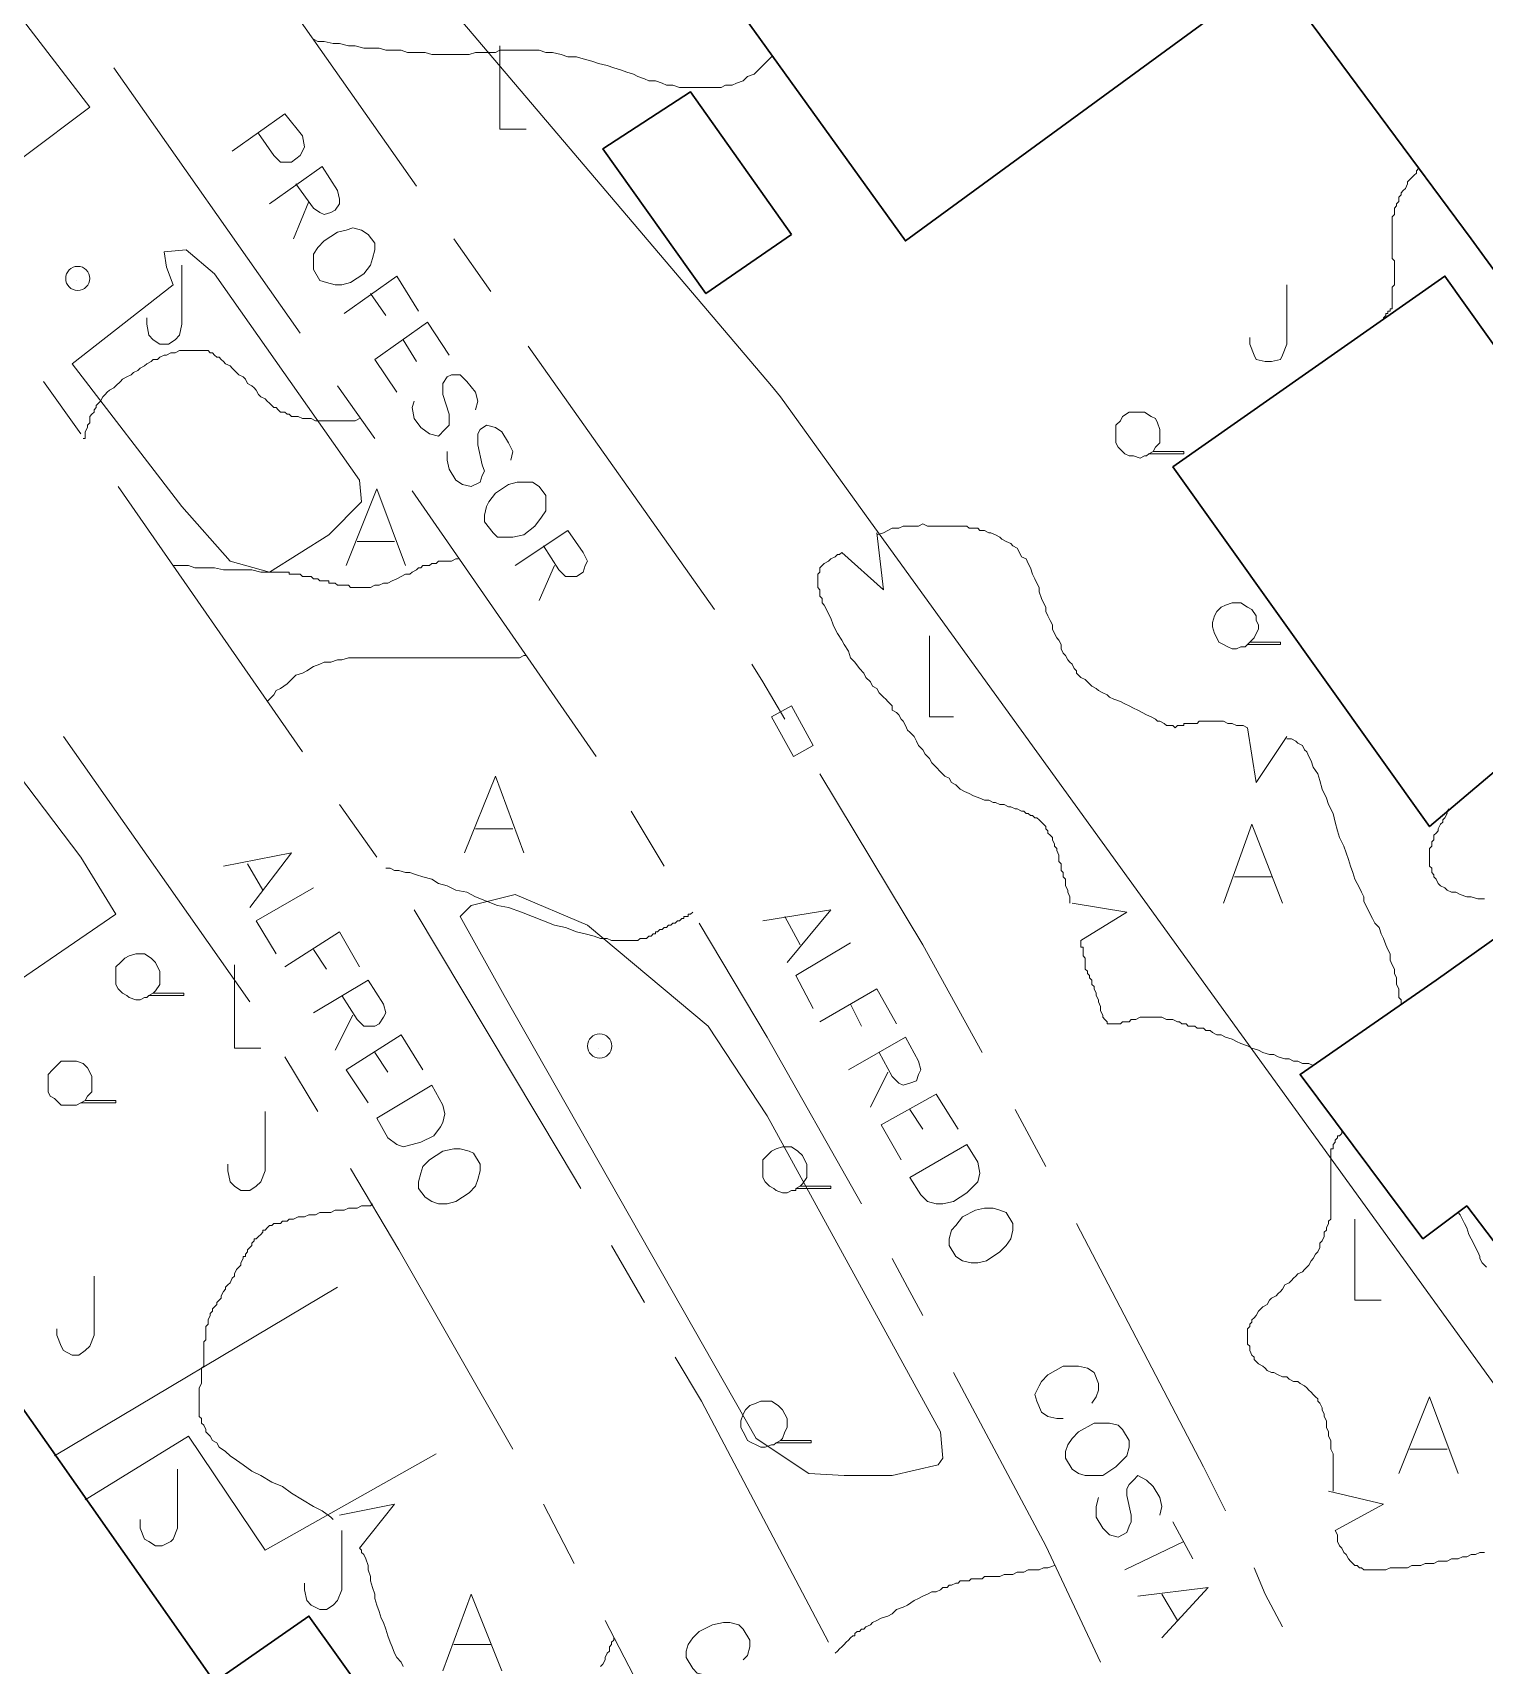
# Model space of a CAD drawing. Extents: x -2391 to 32076, y -11492 to 5852.
# Drawn here: x 4414.1 to 4470.2, y -921.6 to -858.5 of the extents above; entities that cross this region are included whole.
import ezdxf

# ---------------------------------------------------------------- set-up
doc = ezdxf.new("R2010")
doc.units = 0
doc.header["$LTSCALE"] = 7
for name, color, linetype in [('ALVE-CT', 3, 'CONTINUOUS'), ('PDF_A101 - EDIFICACAO', 7, 'CONTINUOUS'), ('PDF_A103 - PROJECAO_1', 7, 'CONTINUOUS'), ('PDF_A104 - PROJECAO_2', 7, 'CONTINUOUS'), ('PDF_A105 - PROJECAO_3', 7, 'CONTINUOUS'), ('PDF_A124 - MURO', 7, 'CONTINUOUS'), ('PDF_A133 - CANTEIRO_JARDIM_ESTUFA', 7, 'CONTINUOUS'), ('PDF_C305 - VIA_SEM_MEIO_FIO_2D', 7, 'CONTINUOUS'), ('PDF_C307 - TXT_NOME_LOGRADOURO', 7, 'CONTINUOUS'), ('PDF_C317 - BOCA_LOBO', 7, 'CONTINUOUS'), ('PDF_F601 - LIMITE_VEGETACAO', 7, 'CONTINUOUS'), ('PDF_F602 - ARVORE_ISOLADA', 7, 'CONTINUOUS'), ('PDF_F604 - TXT_AGRUPAMENTO_ARVORE', 7, 'CONTINUOUS'), ('PDF_I902 - LUMINARIA', 7, 'CONTINUOUS'), ('PDF_I903 - POSTE', 7, 'CONTINUOUS')]:
    doc.layers.add(name, color=color, linetype=linetype)

msp = doc.modelspace()

# ---------------------------------------------------------------- linework, layer by layer
at = {"layer": 'ALVE-CT'}
msp.add_circle((4550.796, -1271.53), 500, dxfattribs=at)
at = {"layer": 'PDF_A101 - EDIFICACAO', "lineweight": 30}
for points in [[(4479.678, -880.214), (4469.688, -866.499), (4462.661, -857.016), (4469.772, -851.429), (4469.603, -850.667), (4447.844, -866.583), (4441.156, -857.27), (4467.656, -838.136), (4490.176, -821.373)], [(4404.581, -898.586), (4421.175, -922.207), (4424.816, -919.668), (4429.472, -926.187), (4425.747, -928.811), (4427.017, -930.589), (4428.71, -929.404), (4433.367, -936.008), (4435.314, -934.568), (4438.193, -938.632), (4424.477, -947.607), (4415.249, -937.024), (4413.894, -934.907), (4414.741, -934.314), (4414.064, -933.298)]]:
    msp.add_lwpolyline(points, dxfattribs=at)
for points in [[(4443.442, -866.329), (4440.14, -868.615), (4436.161, -863.028), (4439.547, -860.826)], [(4477.9, -880.892), (4468.079, -889.189), (4458.173, -875.304), (4468.672, -867.938)], [(4470.958, -893.252), (4480.525, -906.037), (4474.598, -910.524), (4469.518, -903.835), (4467.825, -905.105), (4463.084, -898.756), (4468.333, -895.115)]]:
    msp.add_lwpolyline(points, close=True, dxfattribs=at)
at = {"layer": 'PDF_A103 - PROJECAO_1', "lineweight": 30}
msp.add_lwpolyline([(4404.581, -898.586), (4421.175, -922.207), (4425.747, -928.811), (4427.017, -930.589), (4426.848, -930.674), (4431.589, -937.447), (4425.155, -941.934), (4421.26, -936.431), (4420.837, -936.77), (4417.281, -931.774), (4417.62, -931.52), (4414.233, -926.695), (4411.1, -928.896)], dxfattribs=at)
at = {"layer": 'PDF_A104 - PROJECAO_2', "lineweight": 30}
msp.add_lwpolyline([(4404.581, -898.586), (4421.175, -922.207), (4425.747, -928.811), (4427.017, -930.589), (4426.848, -930.674), (4431.589, -937.447), (4425.155, -941.934), (4421.26, -936.431), (4420.837, -936.77), (4417.281, -931.774), (4417.62, -931.52), (4414.233, -926.695), (4410.762, -921.7)], dxfattribs=at)
at = {"layer": 'PDF_A105 - PROJECAO_3', "lineweight": 9}
msp.add_lwpolyline([(4404.581, -898.586), (4421.175, -922.207), (4425.747, -928.811), (4427.017, -930.589), (4426.848, -930.674), (4431.589, -937.447), (4425.155, -941.934), (4421.26, -936.431), (4420.837, -936.77), (4417.281, -931.774), (4417.62, -931.52), (4414.233, -926.695), (4410.762, -921.7)], dxfattribs=at)
at = {"layer": 'PDF_A124 - MURO', "lineweight": 9}
for points in [[(4382.208, -800.809), (4408.645, -832.125), (4442.68, -872.171), (4443.019, -872.595), (4446.49, -877.42), (4473.498, -914.757), (4488.906, -903.243), (4495.172, -910.778), (4523.28, -890.713), (4525.058, -889.443), (4541.652, -877.505), (4543.261, -876.404), (4545.97, -874.372), (4572.639, -854.815), (4575.517, -852.783), (4577.126, -851.513), (4600.07, -834.581), (4624.114, -816.547)], [(4376.812, -840.761), (4383.246, -847.788), (4398.909, -866.583), (4399.671, -867.515), (4399.078, -868.023), (4403.735, -874.118), (4405.936, -877.082), (4416.011, -890.374), (4417.366, -892.575)]]:
    msp.add_lwpolyline(points, dxfattribs=at)
msp.add_lwpolyline([(4411.27, -865.229), (4399.671, -850.497), (4405.174, -846.857), (4416.35, -861.419)], close=True, dxfattribs=at)
at = {"layer": 'PDF_A133 - CANTEIRO_JARDIM_ESTUFA', "lineweight": 9}
for points in [[(4415.672, -871.325), (4419.567, -868.277), (4419.313, -867.599), (4419.228, -867.007), (4420.075, -866.922), (4421.175, -867.853), (4426.763, -875.812), (4426.848, -876.658), (4425.578, -877.928), (4423.292, -879.368), (4421.768, -878.944), (4419.905, -876.828)], [(4449.114, -913.826), (4447.337, -914.249), (4445.474, -914.249), (4444.119, -914.164), (4442.087, -912.81), (4432.351, -895.708), (4430.658, -892.66), (4431.081, -892.237), (4432.774, -891.813), (4435.568, -892.998), (4440.225, -896.893), (4442.511, -900.364), (4449.199, -912.556), (4449.284, -913.572)]]:
    msp.add_lwpolyline(points, close=True, dxfattribs=at)
for points in [[(4419.905, -867.515), (4419.905, -869.801), (4419.821, -870.224), (4419.651, -870.393), (4419.397, -870.563), (4419.059, -870.563), (4418.805, -870.393), (4418.635, -870.224), (4418.551, -869.801), (4418.551, -869.547)], [(4462.576, -868.277), (4462.576, -870.563), (4462.407, -870.986), (4462.322, -871.155), (4461.983, -871.24), (4461.729, -871.24), (4461.391, -871.155), (4461.306, -870.986), (4461.137, -870.563), (4461.137, -870.309)], [(4405.851, -900.449), (4417.366, -892.575)], [(4423.123, -900.195), (4423.123, -902.481), (4422.953, -902.904), (4422.784, -903.073), (4422.53, -903.243), (4422.191, -903.243), (4421.937, -903.073), (4421.768, -902.904), (4421.683, -902.481), (4421.683, -902.227)], [(4425.917, -906.968), (4414.995, -913.487)], [(4416.519, -906.545), (4416.519, -908.831), (4416.35, -909.254), (4416.18, -909.423), (4415.926, -909.593), (4415.672, -909.593), (4415.334, -909.423), (4415.249, -909.254), (4415.08, -908.831), (4415.08, -908.577)], [(4416.18, -915.18), (4420.159, -912.725), (4423.123, -917.128), (4429.726, -913.402)], [(4419.736, -913.995), (4419.736, -916.281), (4419.567, -916.704), (4419.482, -916.789), (4419.143, -916.958), (4418.889, -916.958), (4418.635, -916.789), (4418.466, -916.704), (4418.297, -916.281), (4418.297, -915.942)], [(4426.086, -916.366), (4426.086, -918.652), (4425.917, -919.075), (4425.747, -919.244), (4425.493, -919.414), (4425.239, -919.414), (4424.901, -919.244), (4424.731, -919.075), (4424.647, -918.652), (4424.647, -918.398)]]:
    msp.add_lwpolyline(points, dxfattribs=at)
at = {"layer": 'PDF_C305 - VIA_SEM_MEIO_FIO_2D', "lineweight": 9}
for points in [[(4428.964, -864.467), (4421.768, -854.222)], [(4417.281, -859.895), (4424.477, -870.139)], [(4431.843, -868.531), (4430.404, -866.499)], [(4440.479, -880.807), (4433.282, -870.647)], [(4416.011, -874.034), (4414.572, -872.002)], [(4425.917, -872.171), (4427.356, -874.203)], [(4424.562, -886.31), (4417.45, -876.066)], [(4428.795, -876.235), (4435.907, -886.479)], [(4443.188, -885.04), (4442.341, -883.601), (4441.918, -882.924)], [(4415.334, -885.717), (4422.53, -895.962)], [(4450.808, -897.909), (4448.522, -893.76), (4444.543, -887.157)], [(4427.441, -890.374), (4426.001, -888.342)], [(4437.262, -888.596), (4438.531, -890.713)], [(4435.314, -903.158), (4434.552, -901.888), (4428.88, -892.406)], [(4439.886, -892.914), (4442.511, -897.316), (4446.151, -903.751)], [(4423.885, -898.078), (4425.155, -900.195)], [(4453.263, -902.312), (4452.078, -900.11)], [(4426.425, -902.396), (4428.287, -905.529), (4432.69, -913.233)], [(4460.205, -915.604), (4459.359, -913.91), (4454.448, -904.513)], [(4437.77, -907.561), (4436.5, -905.359)], [(4447.337, -905.867), (4447.929, -906.968), (4448.522, -908.069)], [(4444.881, -920.684), (4439.971, -911.371), (4438.955, -909.677)], [(4449.707, -910.27), (4453.263, -916.958), (4455.38, -921.446)], [(4433.875, -915.35), (4435.06, -917.636)], [(4462.407, -920.091), (4461.729, -918.821), (4461.306, -917.805)], [(4436.246, -919.837), (4438.616, -924.409), (4441.833, -931.013)]]:
    msp.add_lwpolyline(points, dxfattribs=at)
at = {"layer": 'PDF_C307 - TXT_NOME_LOGRADOURO', "lineweight": 9}
for points in [[(4421.853, -863.112), (4423.885, -861.673), (4424.562, -862.52), (4424.647, -862.943), (4424.562, -863.112), (4424.477, -863.282), (4424.139, -863.536), (4423.885, -863.536), (4423.715, -863.536), (4423.461, -863.282), (4422.869, -862.435)], [(4423.292, -865.144), (4425.324, -863.705), (4425.917, -864.636), (4426.001, -864.975), (4426.001, -865.144), (4425.832, -865.398), (4425.663, -865.483), (4425.409, -865.567), (4425.239, -865.483), (4424.985, -865.313), (4424.308, -864.382)], [(4424.816, -865.059), (4424.223, -866.499)], [(4426.171, -869.377), (4428.203, -867.938), (4429.049, -869.293)], [(4427.187, -868.615), (4427.779, -869.462)], [(4428.203, -872.425), (4427.356, -871.155), (4429.388, -869.716), (4430.234, -870.986)], [(4428.456, -870.393), (4428.964, -871.24)], [(4431.25, -873.103), (4431.335, -872.764), (4431.25, -872.425), (4430.912, -872.002), (4430.658, -871.748), (4430.319, -871.748), (4430.15, -871.833), (4429.98, -872.087), (4429.98, -872.256), (4429.98, -872.51), (4430.234, -873.272), (4430.234, -873.526), (4430.234, -873.695), (4430.065, -873.864), (4429.811, -874.118), (4429.472, -874.034), (4429.134, -873.78), (4428.88, -873.441), (4428.795, -873.018), (4428.88, -872.764)], [(4432.605, -875.05), (4432.69, -874.711), (4432.52, -874.372), (4432.266, -873.949), (4432.012, -873.78), (4431.674, -873.695), (4431.42, -873.864), (4431.335, -874.034), (4431.335, -874.203), (4431.335, -874.457), (4431.504, -875.219), (4431.589, -875.473), (4431.504, -875.642), (4431.42, -875.896), (4431.081, -876.066), (4430.742, -875.981), (4430.488, -875.812), (4430.234, -875.388), (4430.15, -875.05), (4430.15, -874.711)], [(4432.774, -879.114), (4434.806, -877.759), (4435.399, -878.606), (4435.568, -878.944), (4435.484, -879.114), (4435.399, -879.368), (4435.145, -879.537), (4434.891, -879.537), (4434.722, -879.537), (4434.468, -879.283), (4433.875, -878.352)], [(4434.298, -879.114), (4433.706, -880.468)], [(4421.514, -890.713), (4424.139, -890.205), (4422.53, -892.321)], [(4422.445, -890.628), (4423.038, -891.644)], [(4424.985, -891.559), (4422.784, -892.829), (4423.546, -894.099)], [(4442.341, -892.829), (4444.966, -892.406), (4443.273, -894.438)], [(4443.188, -892.66), (4443.781, -893.76)], [(4423.885, -894.607), (4426.001, -893.252), (4426.763, -894.607)], [(4445.728, -893.676), (4443.611, -894.946), (4444.289, -896.216)], [(4424.985, -893.93), (4425.493, -894.692)], [(4424.985, -896.385), (4427.102, -895.115), (4427.695, -896.046), (4427.779, -896.385), (4427.695, -896.554), (4427.525, -896.808), (4427.356, -896.893), (4427.102, -896.893), (4426.933, -896.893), (4426.679, -896.639), (4426.086, -895.708)], [(4444.543, -896.724), (4446.744, -895.454), (4447.506, -896.808)], [(4445.728, -896.046), (4446.151, -896.893)], [(4426.509, -896.47), (4425.832, -897.824)], [(4427.102, -899.856), (4426.255, -898.586), (4428.372, -897.232), (4429.218, -898.586)], [(4445.643, -898.586), (4447.844, -897.316), (4448.352, -898.248), (4448.437, -898.586), (4448.352, -898.756), (4448.268, -899.01), (4448.014, -899.094), (4447.76, -899.179), (4447.59, -899.094), (4447.337, -898.84), (4446.829, -897.909)], [(4427.356, -897.909), (4427.864, -898.671)], [(4447.167, -898.671), (4446.49, -900.026)], [(4447.675, -902.058), (4446.913, -900.703), (4449.03, -899.518), (4449.876, -900.872)], [(4448.014, -900.11), (4448.522, -900.872)], [(4455.041, -911.455), (4455.21, -911.201), (4455.295, -910.947), (4455.295, -910.693), (4455.126, -910.27), (4454.872, -910.101), (4454.533, -910.016), (4454.279, -910.016), (4453.94, -910.016), (4453.348, -910.355), (4453.094, -910.609), (4453.009, -910.778), (4452.84, -911.117), (4452.924, -911.371), (4453.094, -911.794), (4453.348, -911.963), (4453.686, -912.048), (4453.94, -912.048)], [(4457.665, -915.773), (4457.75, -915.434), (4457.665, -915.096), (4457.411, -914.672), (4457.158, -914.418), (4456.819, -914.249), (4456.65, -914.418), (4456.48, -914.588), (4456.396, -914.757), (4456.396, -915.011), (4456.565, -915.773), (4456.565, -916.027), (4456.48, -916.196), (4456.396, -916.45), (4456.057, -916.62), (4455.718, -916.535), (4455.464, -916.281), (4455.21, -915.858), (4455.21, -915.434), (4455.295, -915.096)], [(4458.173, -916.027), (4458.935, -917.466)], [(4458.597, -916.789), (4456.311, -917.89)], [(4456.819, -918.906), (4459.528, -918.567), (4457.75, -920.514)], [(4457.75, -918.821), (4458.343, -919.837)], [(4441.579, -921.361), (4441.749, -921.192), (4441.833, -920.853), (4441.833, -920.599), (4441.579, -920.176), (4441.41, -920.006), (4441.071, -919.922), (4440.817, -919.922), (4440.394, -920.006), (4439.886, -920.26), (4439.632, -920.514), (4439.463, -920.768), (4439.378, -921.022), (4439.378, -921.276), (4439.632, -921.7), (4439.801, -921.869), (4440.14, -921.953), (4440.394, -921.953)]]:
    msp.add_lwpolyline(points, dxfattribs=at)
for points in [[(4427.102, -866.329), (4426.848, -866.16), (4426.509, -866.075), (4426.255, -866.16), (4425.917, -866.245), (4425.409, -866.583), (4425.155, -866.837), (4424.985, -867.091), (4424.985, -867.43), (4424.985, -867.684), (4425.239, -868.107), (4425.493, -868.192), (4425.832, -868.277), (4426.086, -868.277), (4426.425, -868.192), (4426.933, -867.853), (4427.187, -867.515), (4427.271, -867.261), (4427.356, -866.922), (4427.356, -866.668)], [(4433.706, -876.066), (4433.452, -875.896), (4433.113, -875.896), (4432.859, -875.896), (4432.52, -875.981), (4432.012, -876.32), (4431.758, -876.658), (4431.674, -876.828), (4431.589, -877.166), (4431.589, -877.42), (4431.928, -877.844), (4432.097, -878.013), (4432.436, -878.013), (4432.69, -878.013), (4433.113, -877.928), (4433.536, -877.59), (4433.79, -877.251), (4433.96, -876.997), (4433.96, -876.743), (4433.96, -876.404)], [(4427.441, -900.449), (4429.557, -899.179), (4429.98, -899.941), (4430.065, -900.28), (4429.98, -900.618), (4429.896, -900.788), (4429.642, -901.126), (4429.134, -901.38), (4428.795, -901.465), (4428.456, -901.55), (4428.203, -901.465), (4427.864, -901.211)], [(4431.166, -901.804), (4430.996, -901.719), (4430.658, -901.634), (4430.404, -901.634), (4429.98, -901.719), (4429.472, -902.058), (4429.218, -902.312), (4429.134, -902.565), (4429.049, -902.904), (4429.049, -903.158), (4429.303, -903.497), (4429.557, -903.666), (4429.811, -903.751), (4430.15, -903.751), (4430.488, -903.666), (4430.996, -903.327), (4431.25, -903.073), (4431.335, -902.819), (4431.42, -902.481), (4431.42, -902.227)], [(4448.014, -902.735), (4450.215, -901.465), (4450.638, -902.142), (4450.723, -902.565), (4450.638, -902.904), (4450.469, -903.073), (4450.215, -903.327), (4449.707, -903.666), (4449.284, -903.751), (4449.03, -903.751), (4448.691, -903.666), (4448.437, -903.412)], [(4451.739, -904.089), (4451.485, -904.005), (4451.231, -903.92), (4450.892, -903.92), (4450.554, -904.005), (4450.046, -904.259), (4449.792, -904.597), (4449.622, -904.767), (4449.538, -905.105), (4449.538, -905.359), (4449.792, -905.783), (4450.046, -905.952), (4450.384, -906.037), (4450.638, -906.037), (4450.977, -905.952), (4451.485, -905.613), (4451.739, -905.359), (4451.908, -905.105), (4451.993, -904.767), (4451.993, -904.513)], [(4456.226, -912.471), (4456.057, -912.302), (4455.718, -912.217), (4455.464, -912.217), (4455.126, -912.217), (4454.533, -912.556), (4454.279, -912.81), (4454.11, -913.064), (4454.025, -913.318), (4454.025, -913.572), (4454.279, -913.995), (4454.533, -914.164), (4454.787, -914.249), (4455.126, -914.249), (4455.464, -914.249), (4455.972, -913.91), (4456.226, -913.656), (4456.396, -913.487), (4456.48, -913.148), (4456.48, -912.894)]]:
    msp.add_lwpolyline(points, close=True, dxfattribs=at)
at = {"layer": 'PDF_C317 - BOCA_LOBO', "lineweight": 9}
msp.add_lwpolyline([(4442.68, -884.955), (4443.527, -886.479), (4444.289, -886.056), (4443.442, -884.532)], close=True, dxfattribs=at)
at = {"layer": 'PDF_F601 - LIMITE_VEGETACAO', "lineweight": 9}
for points in [[(4442.765, -859.472), (4442.68, -859.472), (4442.511, -859.641), (4442.341, -859.81), (4442.172, -859.98), (4442.003, -860.149), (4441.749, -860.234), (4441.579, -860.403), (4441.325, -860.488), (4441.156, -860.572), (4440.902, -860.572), (4440.733, -860.657), (4440.479, -860.657), (4440.225, -860.657), (4440.055, -860.657), (4439.801, -860.657), (4439.547, -860.657), (4439.293, -860.657), (4439.124, -860.657), (4438.87, -860.572), (4438.616, -860.572), (4438.447, -860.488), (4438.193, -860.403), (4437.939, -860.403), (4437.77, -860.318), (4437.516, -860.234), (4437.346, -860.149), (4437.092, -860.064), (4436.838, -859.98), (4436.584, -859.895), (4436.33, -859.81), (4435.992, -859.726), (4435.738, -859.641), (4435.399, -859.556), (4435.145, -859.472), (4434.806, -859.472), (4434.552, -859.387), (4434.214, -859.302), (4433.96, -859.302), (4433.706, -859.218), (4433.452, -859.218), (4433.282, -859.218), (4433.028, -859.218), (4432.859, -859.218), (4432.605, -859.218), (4432.436, -859.218), (4432.182, -859.218), (4432.012, -859.302), (4431.843, -859.302), (4431.589, -859.302), (4431.42, -859.302), (4431.25, -859.302), (4430.996, -859.387), (4430.827, -859.387), (4430.658, -859.387), (4430.404, -859.387), (4430.234, -859.387), (4429.98, -859.387), (4429.811, -859.387), (4429.557, -859.387), (4429.303, -859.302), (4429.134, -859.302), (4428.88, -859.302), (4428.626, -859.302), (4428.372, -859.218), (4428.033, -859.218), (4427.779, -859.218), (4427.525, -859.133), (4427.187, -859.133), (4426.933, -859.133), (4426.594, -859.048), (4426.34, -859.048), (4426.001, -858.964), (4425.747, -858.964), (4425.409, -858.879), (4425.155, -858.879), (4424.985, -858.794)], [(4466.301, -869.631), (4466.301, -869.547), (4466.386, -869.462), (4466.386, -869.377), (4466.471, -869.377), (4466.471, -869.293), (4466.555, -869.293), (4466.555, -869.208), (4466.64, -869.208), (4466.64, -869.123), (4466.64, -869.039), (4466.64, -868.954), (4466.64, -868.869), (4466.64, -868.785), (4466.64, -868.7), (4466.64, -868.615), (4466.64, -868.531), (4466.64, -868.446), (4466.64, -868.361), (4466.725, -868.277), (4466.725, -868.192), (4466.725, -868.107), (4466.725, -868.023), (4466.725, -867.938), (4466.725, -867.853), (4466.725, -867.769), (4466.725, -867.684), (4466.725, -867.599), (4466.725, -867.515), (4466.725, -867.345), (4466.64, -867.261), (4466.64, -867.176), (4466.64, -867.091), (4466.64, -866.922), (4466.64, -866.837), (4466.64, -866.753), (4466.64, -866.583), (4466.64, -866.499), (4466.64, -866.414), (4466.64, -866.245), (4466.64, -866.16), (4466.64, -866.075), (4466.64, -865.991), (4466.64, -865.821), (4466.64, -865.737), (4466.64, -865.652), (4466.725, -865.567), (4466.725, -865.483), (4466.725, -865.313), (4466.809, -865.229), (4466.809, -865.144), (4466.894, -865.059), (4466.894, -864.89), (4466.978, -864.805), (4466.978, -864.721), (4467.063, -864.636), (4467.148, -864.551), (4467.232, -864.382), (4467.232, -864.297), (4467.317, -864.213), (4467.402, -864.128), (4467.486, -864.043), (4467.571, -863.959), (4467.571, -863.874), (4467.656, -863.789)], [(4416.096, -874.203), (4416.18, -874.203), (4416.18, -874.034), (4416.18, -873.949), (4416.265, -873.78), (4416.265, -873.695), (4416.35, -873.61), (4416.35, -873.526), (4416.35, -873.357), (4416.434, -873.272), (4416.519, -873.187), (4416.519, -873.103), (4416.604, -873.018), (4416.604, -872.933), (4416.688, -872.849), (4416.773, -872.764), (4416.858, -872.595), (4416.942, -872.51), (4417.027, -872.425), (4417.112, -872.341), (4417.281, -872.256), (4417.366, -872.171), (4417.535, -872.002), (4417.62, -871.917), (4417.789, -871.833), (4417.958, -871.748), (4418.043, -871.663), (4418.212, -871.579), (4418.297, -871.494), (4418.466, -871.409), (4418.551, -871.325), (4418.72, -871.24), (4418.805, -871.155), (4418.974, -871.155), (4419.059, -871.071), (4419.228, -870.986), (4419.313, -870.986), (4419.482, -870.901), (4419.651, -870.901), (4419.821, -870.817), (4419.905, -870.817), (4420.075, -870.817), (4420.244, -870.817), (4420.329, -870.817), (4420.498, -870.817), (4420.583, -870.817), (4420.667, -870.817), (4420.837, -870.817), (4420.921, -870.817), (4421.006, -870.901), (4421.091, -870.901), (4421.175, -870.986), (4421.26, -871.071), (4421.345, -871.071), (4421.429, -871.155), (4421.514, -871.24), (4421.599, -871.325), (4421.768, -871.409), (4421.853, -871.494), (4421.937, -871.579), (4422.022, -871.663), (4422.107, -871.748), (4422.276, -871.833), (4422.361, -871.917), (4422.445, -872.087), (4422.615, -872.171), (4422.699, -872.256), (4422.784, -872.341), (4422.869, -872.51), (4422.953, -872.595), (4423.123, -872.679), (4423.207, -872.764), (4423.292, -872.849), (4423.377, -872.933), (4423.461, -873.018), (4423.546, -873.018), (4423.631, -873.103), (4423.715, -873.187), (4423.885, -873.187), (4423.969, -873.272), (4424.054, -873.272), (4424.139, -873.357), (4424.308, -873.357), (4424.393, -873.357), (4424.562, -873.441), (4424.731, -873.441), (4424.901, -873.441), (4425.07, -873.526), (4425.239, -873.526), (4425.409, -873.526), (4425.578, -873.526), (4425.663, -873.526), (4425.832, -873.526), (4426.001, -873.526), (4426.086, -873.526), (4426.255, -873.526), (4426.34, -873.526), (4426.509, -873.526), (4426.594, -873.526), (4426.763, -873.441)], [(4454.194, -892.152), (4454.194, -892.067), (4454.194, -891.898), (4454.11, -891.729), (4454.11, -891.644), (4454.025, -891.475), (4454.025, -891.39), (4454.025, -891.221), (4453.94, -891.136), (4453.94, -890.967), (4453.856, -890.882), (4453.856, -890.713), (4453.856, -890.628), (4453.771, -890.543), (4453.771, -890.374), (4453.771, -890.289), (4453.686, -890.12), (4453.686, -890.035), (4453.602, -889.951), (4453.602, -889.866), (4453.517, -889.697), (4453.517, -889.612), (4453.432, -889.527), (4453.348, -889.443), (4453.348, -889.358), (4453.263, -889.273), (4453.263, -889.189), (4453.178, -889.104), (4453.094, -889.019), (4453.009, -888.935), (4452.924, -888.85), (4452.84, -888.85), (4452.755, -888.765), (4452.67, -888.765), (4452.586, -888.681), (4452.501, -888.681), (4452.416, -888.596), (4452.332, -888.596), (4452.162, -888.511), (4452.078, -888.511), (4451.908, -888.427), (4451.824, -888.427), (4451.654, -888.342), (4451.485, -888.342), (4451.316, -888.257), (4451.231, -888.257), (4451.062, -888.173), (4450.892, -888.173), (4450.723, -888.088), (4450.469, -888.003), (4450.3, -887.919), (4450.13, -887.834), (4449.961, -887.749), (4449.792, -887.58), (4449.622, -887.495), (4449.538, -887.326), (4449.368, -887.241), (4449.199, -887.072), (4449.03, -886.903), (4448.86, -886.733), (4448.776, -886.564), (4448.606, -886.395), (4448.522, -886.225), (4448.352, -886.056), (4448.268, -885.887), (4448.183, -885.717), (4448.014, -885.548), (4447.929, -885.463), (4447.844, -885.294), (4447.76, -885.125), (4447.675, -885.04), (4447.59, -884.871), (4447.506, -884.786), (4447.337, -884.701), (4447.337, -884.532), (4447.252, -884.447), (4447.167, -884.363), (4447.083, -884.278), (4446.998, -884.193), (4446.913, -884.109), (4446.829, -884.024), (4446.744, -883.855), (4446.575, -883.77), (4446.49, -883.601), (4446.321, -883.431), (4446.236, -883.262), (4446.067, -883.093), (4445.897, -882.839), (4445.728, -882.67), (4445.643, -882.416), (4445.474, -882.162), (4445.389, -881.992), (4445.22, -881.738), (4445.135, -881.569), (4445.051, -881.4), (4444.966, -881.146), (4444.881, -880.976), (4444.797, -880.807), (4444.712, -880.638), (4444.627, -880.553), (4444.627, -880.384), (4444.543, -880.299), (4444.543, -880.13), (4444.543, -880.045), (4444.458, -879.96), (4444.458, -879.876), (4444.458, -879.791), (4444.458, -879.622), (4444.458, -879.537), (4444.458, -879.452), (4444.543, -879.368), (4444.543, -879.283), (4444.543, -879.198), (4444.627, -879.114), (4444.712, -879.029), (4444.881, -878.944), (4444.966, -878.86), (4445.135, -878.775), (4445.22, -878.69), (4445.305, -878.69), (4445.389, -878.606), (4446.998, -880.045), (4446.744, -877.844)], [(4446.744, -877.928), (4446.998, -877.844), (4447.167, -877.759), (4447.337, -877.674), (4447.59, -877.674), (4447.76, -877.59), (4447.929, -877.59), (4448.098, -877.59), (4448.352, -877.59), (4448.522, -877.505), (4448.691, -877.59), (4448.86, -877.59), (4449.03, -877.59), (4449.199, -877.59), (4449.284, -877.59), (4449.453, -877.59), (4449.622, -877.59), (4449.792, -877.59), (4449.876, -877.59), (4450.046, -877.59), (4450.215, -877.59), (4450.3, -877.674), (4450.469, -877.674), (4450.638, -877.674), (4450.723, -877.759), (4450.892, -877.759), (4451.062, -877.844), (4451.146, -877.844), (4451.316, -877.928), (4451.485, -878.013), (4451.57, -878.098), (4451.739, -878.182), (4451.908, -878.267), (4451.993, -878.352), (4452.162, -878.436), (4452.247, -878.606), (4452.332, -878.775), (4452.501, -878.86), (4452.586, -879.029), (4452.67, -879.198), (4452.755, -879.452), (4452.84, -879.622), (4452.924, -879.791), (4453.009, -879.96), (4453.009, -880.13), (4453.094, -880.384), (4453.178, -880.553), (4453.263, -880.722), (4453.263, -880.892), (4453.348, -881.061), (4453.432, -881.23), (4453.517, -881.4), (4453.517, -881.569), (4453.602, -881.738), (4453.686, -881.908), (4453.771, -881.992), (4453.856, -882.162), (4453.856, -882.331), (4453.94, -882.5), (4454.025, -882.585), (4454.11, -882.754), (4454.194, -882.839), (4454.279, -882.924), (4454.364, -883.093), (4454.448, -883.177), (4454.448, -883.262), (4454.533, -883.347), (4454.618, -883.431), (4454.787, -883.516), (4454.872, -883.601), (4454.956, -883.685), (4455.041, -883.77), (4455.21, -883.855), (4455.295, -883.939), (4455.464, -884.024), (4455.634, -884.109), (4455.718, -884.193), (4455.888, -884.278), (4456.142, -884.363), (4456.311, -884.447), (4456.48, -884.532), (4456.65, -884.617), (4456.819, -884.701), (4456.988, -884.786), (4457.158, -884.871), (4457.327, -884.955), (4457.496, -885.04), (4457.581, -885.125), (4457.665, -885.125), (4457.835, -885.209), (4457.919, -885.294), (4458.004, -885.294), (4458.089, -885.294), (4458.173, -885.294), (4458.258, -885.379), (4458.343, -885.294), (4458.427, -885.294), (4458.512, -885.294), (4458.597, -885.294), (4458.597, -885.209), (4458.681, -885.209), (4458.766, -885.209), (4458.851, -885.209), (4458.935, -885.209), (4459.02, -885.209), (4459.105, -885.209), (4459.189, -885.125), (4459.274, -885.125), (4459.443, -885.125), (4459.528, -885.125), (4459.613, -885.125), (4459.697, -885.125), (4459.867, -885.125), (4459.951, -885.125), (4460.036, -885.125), (4460.121, -885.125), (4460.29, -885.209), (4460.459, -885.209), (4460.629, -885.294), (4460.798, -885.294), (4460.883, -885.294), (4461.052, -885.379), (4461.391, -887.495), (4462.576, -885.717)], [(4430.573, -878.86), (4430.488, -878.86), (4430.319, -878.944), (4430.234, -878.944), (4430.065, -878.944), (4429.98, -878.944), (4429.896, -878.944), (4429.811, -878.944), (4429.726, -879.029), (4429.642, -879.029), (4429.557, -879.029), (4429.472, -879.114), (4429.388, -879.114), (4429.218, -879.114), (4429.134, -879.198), (4429.049, -879.198), (4428.964, -879.283), (4428.795, -879.368), (4428.71, -879.452), (4428.541, -879.452), (4428.372, -879.537), (4428.203, -879.622), (4428.033, -879.706), (4427.864, -879.791), (4427.695, -879.791), (4427.525, -879.876), (4427.356, -879.876), (4427.187, -879.96), (4427.017, -879.96), (4426.848, -879.96), (4426.679, -879.96), (4426.594, -879.96), (4426.425, -879.96), (4426.34, -879.876), (4426.171, -879.876), (4426.086, -879.876), (4426.001, -879.876), (4425.917, -879.876), (4425.832, -879.791), (4425.747, -879.791), (4425.663, -879.791), (4425.578, -879.791), (4425.578, -879.706), (4425.493, -879.706), (4425.409, -879.706), (4425.239, -879.706), (4425.155, -879.622), (4425.07, -879.622), (4424.985, -879.622), (4424.901, -879.537), (4424.816, -879.537), (4424.647, -879.537), (4424.562, -879.537), (4424.477, -879.452), (4424.308, -879.452), (4424.223, -879.452), (4424.139, -879.452), (4424.054, -879.452), (4424.054, -879.368), (4423.969, -879.368), (4423.885, -879.368), (4423.8, -879.368), (4423.715, -879.368), (4423.631, -879.368), (4423.461, -879.368), (4423.207, -879.368), (4422.953, -879.368), (4422.615, -879.283), (4422.276, -879.283), (4421.937, -879.283), (4421.514, -879.283), (4421.175, -879.198), (4420.752, -879.198), (4420.413, -879.198), (4420.159, -879.114), (4419.821, -879.114), (4419.567, -879.114)], [(4433.198, -882.585), (4433.113, -882.585), (4432.944, -882.67), (4432.859, -882.67), (4432.69, -882.67), (4432.52, -882.67), (4432.351, -882.67), (4432.182, -882.67), (4431.928, -882.67), (4431.674, -882.67), (4431.42, -882.67), (4431.081, -882.67), (4430.742, -882.67), (4430.404, -882.67), (4430.065, -882.67), (4429.642, -882.67), (4429.218, -882.67), (4428.795, -882.67), (4428.372, -882.67), (4427.949, -882.67), (4427.61, -882.67), (4427.271, -882.67), (4426.933, -882.67), (4426.594, -882.67), (4426.34, -882.67), (4426.086, -882.754), (4425.917, -882.754), (4425.663, -882.839), (4425.409, -882.839), (4425.239, -882.924), (4424.985, -883.008), (4424.731, -883.177), (4424.562, -883.262), (4424.308, -883.347), (4424.139, -883.516), (4423.969, -883.685), (4423.715, -883.855), (4423.546, -883.939), (4423.461, -884.109), (4423.292, -884.278), (4423.207, -884.363)], [(4466.978, -896.046), (4466.978, -895.877), (4466.894, -895.792), (4466.894, -895.623), (4466.894, -895.454), (4466.809, -895.284), (4466.809, -895.03), (4466.725, -894.861), (4466.725, -894.692), (4466.64, -894.522), (4466.555, -894.353), (4466.555, -894.099), (4466.471, -893.93), (4466.386, -893.76), (4466.301, -893.506), (4466.217, -893.337), (4466.132, -893.083), (4465.963, -892.914), (4465.878, -892.744), (4465.793, -892.575), (4465.709, -892.406), (4465.624, -892.237), (4465.539, -892.067), (4465.539, -891.898), (4465.455, -891.729), (4465.37, -891.559), (4465.285, -891.39), (4465.201, -891.221), (4465.116, -890.967), (4465.031, -890.713), (4464.947, -890.459), (4464.862, -890.205), (4464.777, -889.951), (4464.608, -889.612), (4464.523, -889.358), (4464.439, -889.019), (4464.354, -888.681), (4464.185, -888.342), (4464.1, -888.088), (4463.931, -887.749), (4463.846, -887.411), (4463.761, -887.157), (4463.592, -886.903), (4463.507, -886.649), (4463.423, -886.479), (4463.338, -886.31), (4463.253, -886.225), (4463.169, -886.056), (4462.999, -885.971), (4462.915, -885.887), (4462.745, -885.802), (4462.576, -885.802)], [(4468.841, -888.511), (4468.756, -888.596), (4468.756, -888.681), (4468.672, -888.85), (4468.587, -888.935), (4468.587, -889.019), (4468.502, -889.104), (4468.418, -889.273), (4468.418, -889.358), (4468.333, -889.443), (4468.248, -889.527), (4468.248, -889.697), (4468.164, -889.781), (4468.164, -889.866), (4468.164, -889.951), (4468.079, -890.035), (4468.079, -890.205), (4468.079, -890.289), (4468.079, -890.374), (4468.079, -890.459), (4468.079, -890.628), (4468.079, -890.713), (4468.164, -890.797), (4468.164, -890.967), (4468.248, -891.051), (4468.248, -891.136), (4468.333, -891.221), (4468.418, -891.39), (4468.502, -891.475), (4468.672, -891.559), (4468.756, -891.644), (4468.926, -891.729), (4469.095, -891.729), (4469.264, -891.813), (4469.518, -891.898), (4469.688, -891.898), (4469.942, -891.983), (4470.196, -891.983)], [(4439.632, -892.491), (4439.547, -892.575), (4439.463, -892.575), (4439.463, -892.66), (4439.378, -892.66), (4439.293, -892.66), (4439.293, -892.744), (4439.209, -892.744), (4439.124, -892.829), (4439.039, -892.829), (4438.955, -892.914), (4438.87, -892.914), (4438.785, -892.998), (4438.701, -892.998), (4438.616, -893.083), (4438.531, -893.083), (4438.447, -893.168), (4438.362, -893.168), (4438.277, -893.252), (4438.193, -893.252), (4438.193, -893.337), (4438.108, -893.337), (4438.023, -893.422), (4437.939, -893.422), (4437.854, -893.506), (4437.77, -893.506), (4437.685, -893.506), (4437.6, -893.506), (4437.516, -893.591), (4437.431, -893.591), (4437.346, -893.591), (4437.262, -893.591), (4437.177, -893.591), (4437.092, -893.591), (4437.008, -893.591), (4436.923, -893.591), (4436.838, -893.591), (4436.669, -893.591), (4436.5, -893.591), (4436.33, -893.506), (4436.076, -893.506), (4435.822, -893.422), (4435.484, -893.337), (4435.145, -893.252), (4434.722, -893.083), (4434.298, -892.998), (4433.875, -892.829), (4433.452, -892.66), (4433.028, -892.491), (4432.52, -892.321), (4432.097, -892.237), (4431.674, -892.067), (4431.25, -891.898), (4430.912, -891.729), (4430.488, -891.644), (4430.15, -891.475), (4429.811, -891.39), (4429.557, -891.221), (4429.218, -891.136), (4428.964, -891.051), (4428.71, -890.967), (4428.541, -890.967), (4428.287, -890.882), (4428.118, -890.882), (4427.949, -890.797), (4427.779, -890.797)], [(4463.592, -898.417), (4463.423, -898.332), (4463.169, -898.332), (4462.999, -898.248), (4462.83, -898.248), (4462.661, -898.163), (4462.491, -898.163), (4462.237, -898.078), (4462.068, -897.994), (4461.899, -897.994), (4461.645, -897.909), (4461.475, -897.824), (4461.221, -897.74), (4461.052, -897.655), (4460.798, -897.57), (4460.629, -897.486), (4460.459, -897.401), (4460.205, -897.316), (4460.036, -897.232), (4459.867, -897.232), (4459.697, -897.147), (4459.613, -897.062), (4459.443, -897.062), (4459.359, -896.978), (4459.189, -896.978), (4459.105, -896.978), (4459.02, -896.893), (4458.935, -896.893), (4458.851, -896.893), (4458.766, -896.893), (4458.681, -896.808), (4458.597, -896.808), (4458.512, -896.808), (4458.427, -896.724), (4458.343, -896.724), (4458.173, -896.639), (4458.089, -896.639), (4457.919, -896.639), (4457.75, -896.554), (4457.665, -896.554), (4457.496, -896.554), (4457.327, -896.554), (4457.158, -896.554), (4456.988, -896.554), (4456.904, -896.554), (4456.734, -896.639), (4456.565, -896.639), (4456.48, -896.724), (4456.311, -896.724), (4456.226, -896.724), (4456.142, -896.808), (4455.972, -896.808), (4455.888, -896.808), (4455.803, -896.808), (4455.718, -896.808), (4455.634, -896.808), (4455.634, -896.724), (4455.549, -896.639), (4455.464, -896.554), (4455.464, -896.47), (4455.38, -896.3), (4455.38, -896.216), (4455.38, -896.131), (4455.295, -895.962), (4455.295, -895.877), (4455.21, -895.708), (4455.21, -895.623), (4455.126, -895.454), (4455.126, -895.369), (4455.041, -895.284), (4455.041, -895.115), (4454.956, -895.03), (4454.956, -894.946), (4454.872, -894.861), (4454.872, -894.776), (4454.787, -894.692), (4454.787, -894.522), (4454.787, -894.438), (4454.787, -894.353), (4454.787, -894.268), (4454.702, -894.184), (4454.702, -894.099), (4454.702, -894.014), (4454.702, -893.845), (4454.618, -893.845), (4454.618, -893.76), (4454.618, -893.591), (4456.396, -892.491), (4454.279, -892.152)], [(4464.693, -900.957), (4464.693, -901.042), (4464.608, -901.126), (4464.523, -901.126), (4464.523, -901.211), (4464.439, -901.296), (4464.439, -901.38), (4464.354, -901.465), (4464.354, -901.55), (4464.354, -901.634), (4464.269, -901.634), (4464.269, -901.719), (4464.269, -901.804), (4464.269, -901.973), (4464.269, -902.058), (4464.269, -902.227), (4464.269, -902.396), (4464.269, -902.565), (4464.269, -902.735), (4464.269, -902.904), (4464.269, -903.073), (4464.269, -903.243), (4464.269, -903.412), (4464.269, -903.581), (4464.269, -903.666), (4464.269, -903.751), (4464.269, -903.835), (4464.269, -903.92), (4464.269, -904.005), (4464.269, -904.089), (4464.269, -904.174), (4464.269, -904.259), (4464.269, -904.343), (4464.185, -904.428), (4464.185, -904.513), (4464.1, -904.682), (4464.1, -904.767), (4464.015, -904.851), (4464.015, -905.021), (4463.931, -905.19), (4463.846, -905.275), (4463.846, -905.444), (4463.761, -905.613), (4463.677, -905.698), (4463.592, -905.867), (4463.507, -905.952), (4463.423, -906.121), (4463.338, -906.206), (4463.253, -906.291), (4463.169, -906.375), (4462.999, -906.46), (4462.915, -906.545), (4462.83, -906.629), (4462.745, -906.714), (4462.661, -906.799), (4462.491, -906.883), (4462.407, -907.053), (4462.322, -907.137), (4462.237, -907.222), (4462.153, -907.307), (4461.983, -907.391), (4461.899, -907.476), (4461.814, -907.645), (4461.645, -907.73), (4461.56, -907.815), (4461.475, -907.899), (4461.391, -908.069), (4461.306, -908.153), (4461.221, -908.238), (4461.221, -908.323), (4461.137, -908.407), (4461.137, -908.492), (4461.052, -908.577), (4461.052, -908.661), (4461.052, -908.746), (4461.052, -908.831), (4461.052, -908.915), (4461.052, -909), (4461.052, -909.169), (4461.137, -909.254), (4461.137, -909.339), (4461.137, -909.423), (4461.221, -909.593), (4461.306, -909.677), (4461.306, -909.762), (4461.391, -909.847), (4461.475, -909.931), (4461.645, -910.016), (4461.729, -910.101), (4461.814, -910.185), (4461.983, -910.27), (4462.068, -910.27), (4462.237, -910.355), (4462.407, -910.439), (4462.576, -910.439), (4462.661, -910.524), (4462.83, -910.609), (4462.999, -910.609), (4463.084, -910.693), (4463.253, -910.778), (4463.338, -910.863), (4463.423, -910.947), (4463.507, -911.032), (4463.592, -911.117), (4463.677, -911.201), (4463.761, -911.286), (4463.761, -911.371), (4463.846, -911.455), (4463.931, -911.625), (4463.931, -911.709), (4464.015, -911.879), (4464.015, -911.963), (4464.1, -912.132), (4464.1, -912.302), (4464.1, -912.386), (4464.185, -912.556), (4464.185, -912.725), (4464.269, -912.894), (4464.269, -913.064), (4464.269, -913.233), (4464.354, -913.402), (4464.354, -913.572), (4464.354, -913.741), (4464.354, -913.91), (4464.354, -913.995), (4464.354, -914.164), (4464.354, -914.249), (4464.354, -914.418), (4464.354, -914.503), (4464.354, -914.588), (4464.354, -914.757), (4464.354, -914.842)], [(4427.271, -903.751), (4427.187, -903.835), (4427.017, -903.835), (4426.848, -903.835), (4426.679, -903.92), (4426.594, -903.92), (4426.425, -903.92), (4426.34, -903.92), (4426.171, -904.005), (4426.086, -904.005), (4425.917, -904.005), (4425.832, -904.005), (4425.663, -904.089), (4425.493, -904.089), (4425.409, -904.089), (4425.239, -904.089), (4425.07, -904.174), (4424.901, -904.174), (4424.816, -904.174), (4424.647, -904.259), (4424.477, -904.259), (4424.393, -904.259), (4424.223, -904.343), (4424.054, -904.343), (4423.969, -904.428), (4423.8, -904.428), (4423.715, -904.513), (4423.631, -904.513), (4423.461, -904.513), (4423.377, -904.597), (4423.292, -904.597), (4423.207, -904.682), (4423.123, -904.767), (4423.038, -904.767), (4423.038, -904.851), (4422.953, -904.936), (4422.869, -905.021), (4422.784, -905.105), (4422.699, -905.105), (4422.699, -905.19), (4422.615, -905.275), (4422.615, -905.359), (4422.53, -905.444), (4422.445, -905.529), (4422.445, -905.613), (4422.361, -905.698), (4422.361, -905.783), (4422.276, -905.783), (4422.276, -905.867), (4422.191, -906.037), (4422.191, -906.121), (4422.107, -906.206), (4422.022, -906.291), (4421.937, -906.46), (4421.937, -906.545), (4421.853, -906.629), (4421.768, -906.799), (4421.683, -906.883), (4421.599, -906.968), (4421.599, -907.053), (4421.514, -907.137), (4421.429, -907.307), (4421.429, -907.391), (4421.345, -907.476), (4421.26, -907.561), (4421.26, -907.645), (4421.175, -907.73), (4421.091, -907.815), (4421.091, -907.899), (4421.006, -907.984), (4421.006, -908.069), (4420.921, -908.238), (4420.921, -908.323), (4420.921, -908.407), (4420.837, -908.492), (4420.837, -908.577), (4420.837, -908.661), (4420.837, -908.746), (4420.837, -908.831), (4420.837, -908.915), (4420.837, -909), (4420.752, -909.085), (4420.752, -909.169), (4420.752, -909.339), (4420.752, -909.423), (4420.752, -909.508), (4420.752, -909.677), (4420.752, -909.762), (4420.752, -909.847), (4420.752, -910.016), (4420.667, -910.101), (4420.667, -910.185), (4420.667, -910.355), (4420.667, -910.439), (4420.667, -910.609), (4420.667, -910.693), (4420.583, -910.863), (4420.583, -910.947), (4420.583, -911.032), (4420.583, -911.201), (4420.583, -911.286), (4420.583, -911.371), (4420.583, -911.54), (4420.583, -911.625), (4420.583, -911.709), (4420.583, -911.879), (4420.583, -911.963), (4420.667, -912.048), (4420.667, -912.217), (4420.752, -912.302), (4420.837, -912.471), (4420.837, -912.556), (4421.006, -912.725), (4421.091, -912.894), (4421.26, -912.979), (4421.345, -913.148), (4421.599, -913.318), (4421.768, -913.487), (4422.022, -913.656), (4422.276, -913.826), (4422.615, -914.08), (4422.953, -914.249), (4423.377, -914.503), (4423.8, -914.672), (4424.139, -914.926), (4424.562, -915.18), (4424.985, -915.434), (4425.324, -915.604), (4425.663, -915.858), (4425.747, -915.942)], [(4469.18, -904.089), (4469.264, -904.174), (4469.434, -904.513), (4469.518, -904.682), (4469.603, -904.936), (4469.688, -905.105), (4469.772, -905.275), (4469.857, -905.444), (4469.942, -905.613), (4470.026, -905.783), (4470.026, -905.867), (4470.111, -906.037), (4470.28, -906.206)], [(4470.196, -917.212), (4470.026, -917.212), (4469.857, -917.297), (4469.688, -917.297), (4469.518, -917.382), (4469.349, -917.382), (4469.18, -917.466), (4469.095, -917.466), (4468.926, -917.466), (4468.756, -917.551), (4468.587, -917.551), (4468.418, -917.551), (4468.248, -917.636), (4468.079, -917.636), (4467.91, -917.636), (4467.74, -917.72), (4467.571, -917.72), (4467.402, -917.72), (4467.232, -917.805), (4467.063, -917.805), (4466.894, -917.805), (4466.725, -917.805), (4466.555, -917.805), (4466.386, -917.89), (4466.217, -917.89), (4466.132, -917.89), (4465.963, -917.89), (4465.878, -917.89), (4465.793, -917.89), (4465.709, -917.89), (4465.624, -917.89), (4465.539, -917.89), (4465.455, -917.805), (4465.37, -917.805), (4465.285, -917.72), (4465.201, -917.72), (4465.116, -917.636), (4465.031, -917.551), (4464.947, -917.466), (4464.862, -917.297), (4464.777, -917.212), (4464.693, -917.043), (4464.608, -916.958), (4464.523, -916.789), (4464.523, -916.704), (4464.523, -916.535), (4464.439, -916.366), (4466.301, -915.35), (4464.185, -914.842)], [(4428.456, -921.615), (4428.372, -921.446), (4428.203, -921.276), (4428.118, -921.107), (4428.033, -920.853), (4427.949, -920.684), (4427.864, -920.43), (4427.779, -920.176), (4427.695, -919.922), (4427.61, -919.752), (4427.525, -919.498), (4427.441, -919.244), (4427.356, -918.99), (4427.356, -918.821), (4427.271, -918.567), (4427.187, -918.313), (4427.187, -918.144), (4427.102, -917.89), (4427.102, -917.72), (4427.017, -917.466), (4426.933, -917.297), (4426.848, -917.212), (4426.848, -917.128), (4426.763, -917.043), (4428.118, -915.35), (4426.001, -915.773)], [(4445.135, -921.107), (4445.22, -921.022), (4445.305, -920.938), (4445.389, -920.853), (4445.474, -920.768), (4445.559, -920.684), (4445.643, -920.599), (4445.728, -920.514), (4445.813, -920.43), (4445.897, -920.43), (4445.897, -920.345), (4445.982, -920.26), (4446.067, -920.26), (4446.151, -920.176), (4446.236, -920.176), (4446.321, -920.091), (4446.49, -920.006), (4446.575, -919.922), (4446.744, -919.837), (4446.913, -919.752), (4447.167, -919.668), (4447.337, -919.583), (4447.506, -919.414), (4447.76, -919.329), (4447.929, -919.244), (4448.183, -919.075), (4448.352, -918.99), (4448.522, -918.906), (4448.691, -918.821), (4448.86, -918.736), (4449.03, -918.736), (4449.199, -918.652), (4449.284, -918.567), (4449.453, -918.567), (4449.538, -918.482), (4449.622, -918.482), (4449.792, -918.398), (4449.876, -918.398), (4449.961, -918.313), (4450.046, -918.313), (4450.215, -918.313), (4450.3, -918.313), (4450.384, -918.228), (4450.554, -918.228), (4450.638, -918.228), (4450.808, -918.228), (4450.892, -918.144), (4451.062, -918.144), (4451.231, -918.144), (4451.316, -918.144), (4451.485, -918.144), (4451.654, -918.059), (4451.824, -918.059), (4451.993, -918.059), (4452.162, -917.974), (4452.247, -917.974), (4452.416, -917.974), (4452.586, -917.89), (4452.84, -917.89), (4453.009, -917.89), (4453.178, -917.805), (4453.348, -917.805), (4453.602, -917.72)], [(4436.584, -920.514), (4436.584, -920.599), (4436.5, -920.684), (4436.5, -920.768), (4436.415, -920.853), (4436.415, -921.022), (4436.33, -921.107), (4436.246, -921.276), (4436.246, -921.361), (4436.161, -921.53), (4436.076, -921.615)]]:
    msp.add_lwpolyline(points, dxfattribs=at)
at = {"layer": 'PDF_F602 - ARVORE_ISOLADA', "lineweight": 9}
for points in [[(4457.411, -874.711), (4457.242, -874.796), (4457.158, -874.88), (4457.073, -874.88), (4456.904, -874.965), (4456.65, -874.88), (4456.48, -874.88), (4456.311, -874.796), (4456.226, -874.711), (4456.057, -874.542), (4455.972, -874.372), (4455.972, -874.118), (4455.972, -873.949), (4455.972, -873.695), (4456.142, -873.526), (4456.226, -873.357), (4456.48, -873.187), (4456.734, -873.187), (4457.073, -873.187), (4457.327, -873.357), (4457.496, -873.441), (4457.581, -873.61), (4457.665, -873.864), (4457.665, -874.034), (4457.665, -874.203), (4457.665, -874.372), (4457.496, -874.542), (4457.411, -874.711), (4457.242, -874.796), (4458.597, -874.796), (4458.597, -874.711)], [(4461.137, -882.077), (4461.052, -882.162), (4460.967, -882.246), (4460.798, -882.246), (4460.629, -882.331), (4460.459, -882.331), (4460.29, -882.246), (4460.121, -882.162), (4459.951, -882.077), (4459.867, -881.908), (4459.782, -881.738), (4459.697, -881.484), (4459.697, -881.315), (4459.782, -881.061), (4459.867, -880.892), (4460.036, -880.722), (4460.205, -880.638), (4460.459, -880.553), (4460.798, -880.553), (4461.052, -880.722), (4461.221, -880.807), (4461.391, -881.061), (4461.391, -881.23), (4461.475, -881.4), (4461.475, -881.569), (4461.391, -881.738), (4461.306, -881.908), (4461.137, -882.077), (4461.052, -882.162), (4462.322, -882.162), (4462.322, -882.077)], [(4418.805, -895.623), (4418.635, -895.708), (4418.551, -895.792), (4418.466, -895.792), (4418.297, -895.877), (4418.128, -895.877), (4417.874, -895.792), (4417.789, -895.708), (4417.62, -895.623), (4417.45, -895.454), (4417.366, -895.284), (4417.366, -895.03), (4417.366, -894.861), (4417.366, -894.607), (4417.535, -894.438), (4417.704, -894.268), (4417.874, -894.184), (4418.128, -894.099), (4418.466, -894.099), (4418.72, -894.268), (4418.889, -894.438), (4418.974, -894.607), (4419.059, -894.776), (4419.059, -894.946), (4419.059, -895.115), (4419.059, -895.284), (4418.889, -895.538), (4418.805, -895.623), (4418.635, -895.708), (4419.99, -895.708), (4419.99, -895.623)], [(4416.18, -899.772), (4416.011, -899.856), (4415.842, -899.941), (4415.672, -899.941), (4415.503, -899.941), (4415.249, -899.941), (4415.164, -899.856), (4414.995, -899.687), (4414.826, -899.602), (4414.741, -899.433), (4414.741, -899.179), (4414.741, -899.01), (4414.741, -898.756), (4414.91, -898.586), (4415.08, -898.417), (4415.249, -898.248), (4415.503, -898.248), (4415.842, -898.248), (4416.096, -898.332), (4416.265, -898.502), (4416.35, -898.671), (4416.434, -898.84), (4416.434, -899.094), (4416.434, -899.264), (4416.434, -899.433), (4416.265, -899.602), (4416.18, -899.772), (4416.011, -899.856), (4417.366, -899.856), (4417.366, -899.772)], [(4443.781, -903.073), (4443.611, -903.158), (4443.611, -903.243), (4443.442, -903.243), (4443.273, -903.327), (4443.103, -903.327), (4442.849, -903.243), (4442.765, -903.158), (4442.595, -903.073), (4442.426, -902.904), (4442.341, -902.735), (4442.341, -902.565), (4442.341, -902.312), (4442.341, -902.058), (4442.511, -901.888), (4442.68, -901.719), (4442.849, -901.634), (4443.103, -901.55), (4443.442, -901.55), (4443.696, -901.719), (4443.865, -901.888), (4443.95, -902.058), (4444.035, -902.227), (4444.035, -902.396), (4444.035, -902.565), (4444.035, -902.735), (4443.865, -902.989), (4443.781, -903.073), (4443.611, -903.158), (4444.966, -903.158), (4444.966, -903.073)], [(4443.019, -912.894), (4442.849, -912.979), (4442.765, -913.064), (4442.68, -913.064), (4442.426, -913.148), (4442.257, -913.148), (4442.087, -913.064), (4441.918, -912.979), (4441.749, -912.894), (4441.664, -912.725), (4441.579, -912.556), (4441.495, -912.386), (4441.495, -912.132), (4441.579, -911.879), (4441.664, -911.709), (4441.833, -911.54), (4442.087, -911.455), (4442.257, -911.371), (4442.68, -911.371), (4442.934, -911.54), (4443.103, -911.709), (4443.188, -911.879), (4443.273, -912.048), (4443.273, -912.217), (4443.273, -912.386), (4443.188, -912.556), (4443.103, -912.81), (4443.019, -912.894), (4442.849, -912.979), (4444.204, -912.979), (4444.204, -912.894)]]:
    msp.add_lwpolyline(points, close=True, dxfattribs=at)
at = {"layer": 'PDF_F604 - TXT_AGRUPAMENTO_ARVORE', "lineweight": 9}
for points in [[(4426.255, -879.114), (4427.441, -876.15), (4428.541, -879.114)], [(4426.679, -878.182), (4428.118, -878.182)], [(4430.827, -890.205), (4432.012, -887.241), (4433.113, -890.205)], [(4431.25, -889.273), (4432.69, -889.273)], [(4460.121, -892.152), (4461.221, -889.104), (4462.407, -892.152)], [(4460.544, -891.136), (4461.983, -891.136)], [(4466.894, -914.164), (4468.079, -911.201), (4469.18, -914.164)], [(4467.317, -913.233), (4468.756, -913.233)], [(4429.98, -921.784), (4431.081, -918.821), (4432.266, -921.784)], [(4430.404, -920.768), (4431.843, -920.768)]]:
    msp.add_lwpolyline(points, dxfattribs=at)
at = {"layer": 'PDF_I902 - LUMINARIA', "lineweight": 9}
for points in [[(4415.842, -868.107), (4415.842, -868.107)], [(4435.992, -897.74), (4435.992, -897.74)]]:
    msp.add_lwpolyline(points, dxfattribs=at)
for centre in [(4415.889, -868.029), (4436.04, -897.662)]:
    msp.add_circle(centre, 0.466, dxfattribs=at)
at = {"layer": 'PDF_I903 - POSTE', "lineweight": 9}
for points in [[(4433.198, -862.266), (4432.182, -862.266), (4432.182, -859.048)], [(4449.707, -884.955), (4448.776, -884.955), (4448.776, -881.823)], [(4422.953, -897.74), (4421.937, -897.74), (4421.937, -894.522)], [(4466.217, -907.476), (4465.201, -907.476), (4465.201, -904.343)]]:
    msp.add_lwpolyline(points, dxfattribs=at)

doc.saveas('drawing.dxf')
